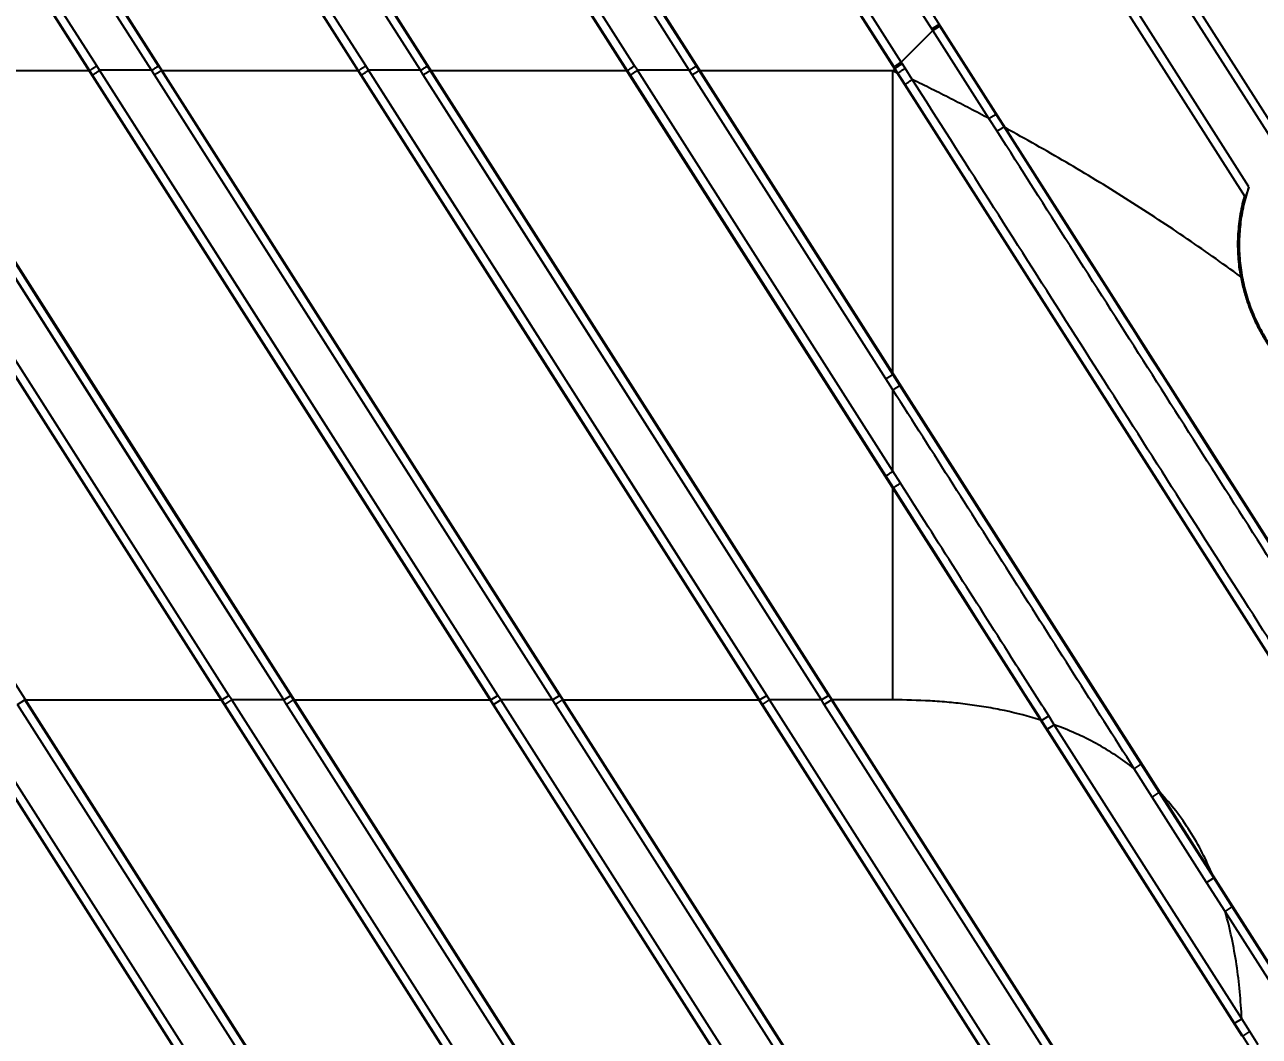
# Model space of a CAD drawing. Header units: millimetres. Extents: x 3299 to 14264, y 1863 to 5555.
# Drawn here: x 4961.59 to 5005.69, y 2785.76 to 2821.91 of the extents above; entities that cross this region are included whole.
import ezdxf

# ---------------------------------------------------------------- set-up
doc = ezdxf.new("R2010")
doc.units = ezdxf.units.MM
doc.layers.add('细实线', color=7, linetype='Continuous', lineweight=18)
doc.styles.add('工程字', font='gbenor.shx', dxfattribs={"bigfont": 'gbcbig.shx'})
doc.dimstyles.new('ISO-200', dxfattribs={"dimtxt": 15, "dimasz": 5, "dimexe": 2, "dimexo": 1, "dimgap": 2, "dimtad": 1, "dimdsep": 46, "dimtxsty": '工程字', "dimcen": 2.5, "dimclrd": 3, "dimclre": 3, "dimclrt": 6, "dimadec": 0, "dimazin": 0, "dimtfac": 1, "dimtmove": 0, "dimatfit": 3, "dimfxl": 1, "dimarcsym": 0})

# ---------------------------------------------------------------- blocks, each defined once
blk = doc.blocks.new('*D156')
at = {"layer": 'Defpoints', "color": 0, "transparency": 16777216}
for p in [(5011.326, 2864.654), (4481.326, 2814.023), (5011.326, 2814.023)]:
    blk.add_point(p, dxfattribs=at)
at = {"layer": '细实线', "color": 3, "lineweight": -2, "transparency": 16777216}
for p, q in [((4481.326, 2815.023), (4481.326, 2866.654)), ((5011.326, 2815.023), (5011.326, 2866.654)), ((4486.326, 2864.654), (5006.326, 2864.654))]:
    blk.add_line(p, q, dxfattribs=at)
at = {"layer": '细实线', "color": 3, "transparency": 16777216}
for points in [[(4486.326, 2865.488), (4486.326, 2863.821), (4481.326, 2864.654)], [(5006.326, 2865.488), (5006.326, 2863.821), (5011.326, 2864.654)]]:
    blk.add_solid(points, dxfattribs=at)
at = {"layer": '细实线', "color": 6, "lineweight": 5, "transparency": 16777216, "insert": (4746.326, 2874.154), "char_height": 15, "attachment_point": 5, "style": '工程字'}
blk.add_mtext('530', dxfattribs=at)
blk = doc.blocks.new('*D157')
at = {"layer": 'Defpoints', "color": 0, "transparency": 16777216}
for p in [(5029.826, 2884.005), (4462.826, 2811.523), (5029.826, 2811.523)]:
    blk.add_point(p, dxfattribs=at)
at = {"layer": '细实线', "color": 3, "lineweight": -2, "transparency": 16777216}
for p, q in [((4462.826, 2812.523), (4462.826, 2886.005)), ((5029.826, 2812.523), (5029.826, 2886.005)), ((4467.826, 2884.005), (5024.826, 2884.005))]:
    blk.add_line(p, q, dxfattribs=at)
at = {"layer": '细实线', "color": 3, "transparency": 16777216}
for points in [[(4467.826, 2884.839), (4467.826, 2883.172), (4462.826, 2884.005)], [(5024.826, 2884.839), (5024.826, 2883.172), (5029.826, 2884.005)]]:
    blk.add_solid(points, dxfattribs=at)
at = {"layer": '细实线', "color": 6, "lineweight": 5, "transparency": 16777216, "insert": (4746.326, 2893.505), "char_height": 15, "attachment_point": 5, "style": '工程字'}
blk.add_mtext('567', dxfattribs=at)

msp = doc.modelspace()

# ---------------------------------------------------------------- linework, layer by layer
at = {"color": 7, "linetype": 'Continuous'}
for p, q in [((4935.77123, 2838.34497), (5045.74141, 2665.72636)), ((4945.37531, 2838.34497), (5045.74141, 2680.80175)), ((4954.97939, 2838.34497), (5045.74141, 2695.87714)), ((4966.37221, 2820.42355), (4955.11584, 2838.09251)), ((4964.58347, 2838.34497), (5045.74141, 2710.95253)), ((4975.97629, 2820.42355), (4964.71992, 2838.09251)), ((4974.18755, 2838.34497), (5045.74141, 2726.02791)), ((4985.58038, 2820.42355), (4974.32401, 2838.09251)), ((4983.79163, 2838.34497), (5045.74141, 2741.1033)), ((5006.33792, 2818.02979), (4993.40632, 2838.32833)), ((4933.37369, 2838.0138), (5045.22157, 2662.4478)), ((4942.97777, 2838.0138), (5045.22157, 2677.52319)), ((4952.58185, 2838.0138), (5045.22157, 2692.59858)), ((4963.91341, 2820.2623), (4952.75891, 2837.77136)), ((4964.16605, 2820.43693), (4953.01155, 2837.94599)), ((4966.12075, 2820.27703), (4954.86438, 2837.94599)), ((4962.18594, 2838.0138), (5045.22157, 2707.67396)), ((4973.51749, 2820.2623), (4962.36299, 2837.77136)), ((4973.77014, 2820.43693), (4962.61563, 2837.94599)), ((4975.72483, 2820.27703), (4964.46846, 2837.94599)), ((5005.07837, 2785.76155), (4971.79002, 2838.0138)), ((4983.12157, 2820.2623), (4971.96707, 2837.77136)), ((4983.37422, 2820.43693), (4972.21971, 2837.94599)), ((4985.32892, 2820.27703), (4974.07255, 2837.94599)), ((4981.3941, 2838.0138), (5045.22157, 2737.82474)), ((4992.64004, 2820.39669), (4981.57115, 2837.77136)), ((4992.89269, 2820.57131), (4981.8238, 2837.94599)), ((4994.02448, 2821.70311), (4983.67663, 2837.94599)), ((5005.17561, 2815.7597), (4991.00959, 2837.99589)), ((5006.16516, 2817.75957), (4999.90517, 2827.5838)), ((5005.31494, 2816.11639), (4998.74633, 2826.42496)), ((4994.27594, 2821.84963), (4994.24027, 2821.90563)), ((4996.28221, 2818.70038), (4994.27594, 2821.84963)), ((4994.02448, 2821.70311), (4992.89269, 2820.57131)), ((4996.03178, 2818.55286), (4994.02448, 2821.70311)), ((4964.26793, 2820.27703), (4964.16605, 2820.43693)), ((4966.47402, 2820.26375), (4966.37221, 2820.42355)), ((4973.87201, 2820.27703), (4973.77014, 2820.43693)), ((4976.0781, 2820.26375), (4975.97629, 2820.42355)), ((4983.47609, 2820.27703), (4983.37422, 2820.43693)), ((4985.68218, 2820.26375), (4985.58038, 2820.42355)), ((4992.67588, 2820.34043), (4992.64004, 2820.39669)), ((4992.92854, 2820.51504), (4992.89269, 2820.57131)), ((4993.03309, 2820.35097), (4992.92854, 2820.51504)), ((4968.6329, 2797.78013), (4954.4112, 2820.1024)), ((4968.88496, 2797.94082), (4954.66384, 2820.27703)), ((4970.84015, 2797.78013), (4956.61848, 2820.11712)), ((4961.81723, 2811.95182), (4956.61848, 2820.11712)), ((4971.0922, 2797.94072), (4956.86994, 2820.26375)), ((4962.0689, 2812.10355), (4956.86994, 2820.26375)), ((4963.89733, 2820.25206), (4956.90177, 2820.25206)), ((4963.89733, 2820.25206), (4963.91341, 2820.2623)), ((4964.01528, 2820.1024), (4963.91341, 2820.2623)), ((4978.23698, 2797.78013), (4964.01528, 2820.1024)), ((4966.12075, 2820.27703), (4964.26793, 2820.27703)), ((4978.48904, 2797.94082), (4964.26793, 2820.27703)), ((4969.44073, 2812.15242), (4964.26793, 2820.27703)), ((4966.22256, 2820.11712), (4966.12075, 2820.27703)), ((4980.44423, 2797.78013), (4966.22256, 2820.11712)), ((4971.42131, 2811.95182), (4966.22256, 2820.11712)), ((4966.50585, 2820.25206), (4966.47402, 2820.26375)), ((4980.69628, 2797.94072), (4966.47402, 2820.26375)), ((4973.50141, 2820.25206), (4966.50585, 2820.25206)), ((4973.50141, 2820.25206), (4973.51749, 2820.2623)), ((4973.61937, 2820.1024), (4973.51749, 2820.2623)), ((4987.84106, 2797.78013), (4973.61937, 2820.1024)), ((4975.72483, 2820.27703), (4973.87201, 2820.27703)), ((4988.09312, 2797.94082), (4973.87201, 2820.27703)), ((4975.82664, 2820.11712), (4975.72483, 2820.27703)), ((4990.04831, 2797.78013), (4975.82664, 2820.11712)), ((4976.10993, 2820.25206), (4976.0781, 2820.26375)), ((4990.30036, 2797.94072), (4976.0781, 2820.26375)), ((4983.10549, 2820.25206), (4976.10993, 2820.25206)), ((4983.10549, 2820.25206), (4983.12157, 2820.2623)), ((4983.22345, 2820.1024), (4983.12157, 2820.2623)), ((4992.34614, 2805.78349), (4983.22345, 2820.1024)), ((4989.0615, 2810.93903), (4983.22345, 2820.1024)), ((4985.32892, 2820.27703), (4983.47609, 2820.27703)), ((4992.5984, 2805.94917), (4983.47609, 2820.27703)), ((4985.43072, 2820.11712), (4985.32892, 2820.27703)), ((4992.34665, 2809.25476), (4985.43072, 2820.11712)), ((4985.71401, 2820.25206), (4985.68218, 2820.26375)), ((4992.59841, 2809.40817), (4985.68218, 2820.26375)), ((4992.5984, 2820.25206), (4985.71401, 2820.25206)), ((4992.66631, 2820.31997), (4992.5984, 2820.25206)), ((4992.5984, 2809.44573), (4992.5984, 2820.25206)), ((4992.66631, 2820.31997), (4992.67588, 2820.34043)), ((4992.78037, 2820.17641), (4992.67588, 2820.34043)), ((4992.75744, 2820.17693), (4992.78037, 2820.17641)), ((4993.03829, 2819.77156), (4992.78037, 2820.17641)), ((4993.29113, 2819.946), (4993.03309, 2820.35097)), ((4994.70902, 2817.14912), (4993.03829, 2819.77156)), ((5015.00206, 2785.29573), (4993.03829, 2819.77156)), ((4996.56867, 2818.25073), (4996.28221, 2818.70038)), ((4996.31831, 2818.10294), (4996.03178, 2818.55286)), ((4996.61628, 2818.21432), (4996.56867, 2818.25073)), ((4999.18067, 2814.15086), (4996.56867, 2818.25073)), ((5017.46141, 2785.45598), (4996.56867, 2818.25073)), ((4998.19411, 2811.6788), (4994.70902, 2817.14912)), ((5005.15933, 2815.76352), (5005.16355, 2815.77862)), ((5005.16, 2815.76333), (5005.16355, 2815.77862)), ((4964.33483, 2805.0874), (4959.83665, 2812.15242)), ((4966.57561, 2805.02989), (4962.0689, 2812.10355)), ((4973.93891, 2805.0874), (4969.44073, 2812.15242)), ((4964.08259, 2804.92225), (4959.58422, 2811.98286)), ((4966.32374, 2804.87374), (4961.81723, 2811.95182)), ((4975.92783, 2804.87374), (4971.42131, 2811.95182)), ((5002.11623, 2805.52251), (4998.19411, 2811.6788)), ((4992.34614, 2805.78349), (4989.0615, 2810.93903)), ((4992.5984, 2809.44573), (4992.59841, 2809.40817)), ((4992.85016, 2809.01302), (4992.59841, 2809.40817)), ((4992.5984, 2808.85935), (4992.34665, 2809.25476)), ((5001.47132, 2795.4812), (4992.85016, 2809.01302)), ((4993.33418, 2808.25329), (4992.85016, 2809.01302)), ((4978.3919, 2801.55763), (4973.96881, 2808.50006)), ((4992.5984, 2805.94917), (4992.5984, 2808.85935)), ((4975.91209, 2801.42926), (4971.47545, 2808.39297)), ((4995.11661, 2805.45557), (4993.33418, 2808.25329)), ((5004.21027, 2806.25624), (5003.1226, 2807.96349)), ((4992.86838, 2805.5252), (4992.5984, 2805.94917)), ((4992.61608, 2805.35977), (4992.34614, 2805.78349)), ((4995.99205, 2804.08147), (4995.11661, 2805.45557)), ((5003.29632, 2803.67021), (5002.11623, 2805.52251)), ((4968.88496, 2797.94082), (4964.33483, 2805.0874)), ((4971.0922, 2797.94072), (4966.57561, 2805.02989)), ((4978.48904, 2797.94082), (4973.93891, 2805.0874)), ((4988.09312, 2797.94082), (4983.543, 2805.0874)), ((4992.5984, 2797.78013), (4992.5984, 2805.35118)), ((4997.91183, 2797.04758), (4992.61608, 2805.35977)), ((4993.59109, 2803.82939), (4992.61608, 2805.35977)), ((4968.6329, 2797.78013), (4964.08259, 2804.92225)), ((4970.84015, 2797.78013), (4966.32374, 2804.87374)), ((4980.44423, 2797.78013), (4975.92783, 2804.87374)), ((4997.17789, 2802.22017), (4995.99205, 2804.08147)), ((5004.02108, 2802.53259), (5003.29632, 2803.67021)), ((4997.95916, 2800.99389), (4997.17789, 2802.22017)), ((4978.23698, 2797.78013), (4975.91209, 2801.42926)), ((4980.69628, 2797.94072), (4978.3919, 2801.55763)), ((4999.93526, 2797.8922), (4997.95916, 2800.99389)), ((4997.32853, 2797.96311), (4996.93923, 2798.57415)), ((4968.6329, 2797.78013), (4968.88496, 2797.94082)), ((4968.98726, 2797.78013), (4968.88496, 2797.94082)), ((4970.84015, 2797.78013), (4971.0922, 2797.94072)), ((4971.1945, 2797.78013), (4971.0922, 2797.94072)), ((4978.23698, 2797.78013), (4978.48904, 2797.94082)), ((4978.59134, 2797.78013), (4978.48904, 2797.94082)), ((4980.44423, 2797.78013), (4980.69628, 2797.94072)), ((4980.79858, 2797.78013), (4980.69628, 2797.94072)), ((4987.84106, 2797.78013), (4988.09312, 2797.94082)), ((4988.19542, 2797.78013), (4988.09312, 2797.94082)), ((4990.04831, 2797.78013), (4990.30036, 2797.94072)), ((4990.40267, 2797.78013), (4990.30036, 2797.94072)), ((4997.78451, 2797.24742), (4997.32853, 2797.96311)), ((5004.83075, 2725.88551), (4959.13112, 2797.61956)), ((5005.0828, 2726.04609), (4959.38318, 2797.78013)), ((4961.33837, 2797.61956), (4961.59042, 2797.78013)), ((5004.83075, 2729.35019), (4961.33837, 2797.61956)), ((4961.59042, 2797.78013), (4968.6329, 2797.78013)), ((5005.0828, 2729.51077), (4961.59042, 2797.78013)), ((4968.7352, 2797.61956), (4968.6329, 2797.78013)), ((4968.7352, 2797.61956), (4968.98726, 2797.78013)), ((5004.83075, 2740.9609), (4968.7352, 2797.61956)), ((4970.84015, 2797.78013), (4968.98726, 2797.78013)), ((5005.0828, 2741.12147), (4968.98726, 2797.78013)), ((4970.94245, 2797.61956), (4970.84015, 2797.78013)), ((4970.94245, 2797.61956), (4971.1945, 2797.78013)), ((5004.83075, 2744.42558), (4970.94245, 2797.61956)), ((4971.1945, 2797.78013), (4978.23698, 2797.78013)), ((5005.0828, 2744.58615), (4971.1945, 2797.78013)), ((4978.33929, 2797.61956), (4978.23698, 2797.78013)), ((4978.33929, 2797.61956), (4978.59134, 2797.78013)), ((5004.83075, 2756.03629), (4978.33929, 2797.61956)), ((4980.44423, 2797.78013), (4978.59134, 2797.78013)), ((5005.0828, 2756.19686), (4978.59134, 2797.78013)), ((4980.54653, 2797.61956), (4980.44423, 2797.78013)), ((4980.54653, 2797.61956), (4980.79858, 2797.78013)), ((5004.83075, 2759.50097), (4980.54653, 2797.61956)), ((4980.79858, 2797.78013), (4987.84106, 2797.78013)), ((5005.0828, 2759.66154), (4980.79858, 2797.78013)), ((4987.94337, 2797.61956), (4987.84106, 2797.78013)), ((4987.94337, 2797.61956), (4988.19542, 2797.78013)), ((5004.83075, 2771.11167), (4987.94337, 2797.61956)), ((4990.04831, 2797.78013), (4988.19542, 2797.78013)), ((5005.0828, 2771.27225), (4988.19542, 2797.78013)), ((4990.15061, 2797.61956), (4990.04831, 2797.78013)), ((4990.15061, 2797.61956), (4990.40267, 2797.78013)), ((5004.83075, 2774.57635), (4990.15061, 2797.61956)), ((4992.5984, 2797.78013), (4990.40267, 2797.78013)), ((5005.0828, 2774.73693), (4990.40267, 2797.78013)), ((5000.29707, 2797.3243), (4999.93526, 2797.8922)), ((4997.91183, 2797.04758), (4997.78451, 2797.24742)), ((4997.88237, 2797.05701), (4997.91183, 2797.04758)), ((4997.91183, 2797.04758), (4998.16393, 2797.2083)), ((4998.11253, 2796.73256), (4997.91183, 2797.04758)), ((4998.36458, 2796.89313), (4998.16393, 2797.2083)), ((5000.5853, 2796.87191), (5000.29707, 2797.3243)), ((4998.11253, 2796.73256), (4998.36458, 2796.89313)), ((5004.80578, 2786.22626), (4998.11253, 2796.73256)), ((5005.05783, 2786.38684), (4998.36458, 2796.89313)), ((5001.21927, 2795.32062), (5001.47132, 2795.4812)), ((5001.86239, 2794.31113), (5001.21927, 2795.32062)), ((5002.11444, 2794.47171), (5001.47132, 2795.4812)), ((5001.86239, 2794.31113), (5002.11444, 2794.47171)), ((5004.05783, 2791.42121), (5002.11444, 2794.47171)), ((5003.80577, 2791.26063), (5001.86239, 2794.31113)), ((5003.80577, 2791.26063), (5004.05783, 2791.42121)), ((5004.01815, 2791.52032), (5004.05783, 2791.42121)), ((5004.71935, 2790.38281), (5004.05783, 2791.42121)), ((5004.46729, 2790.22224), (5003.80577, 2791.26063)), ((5004.46729, 2790.22224), (5004.71935, 2790.38281)), ((5007.60735, 2785.29573), (5004.46729, 2790.22224)), ((5007.85777, 2785.45623), (5004.71935, 2790.38281)), ((5004.80578, 2786.22626), (5005.05783, 2786.38684)), ((5005.09644, 2785.76999), (5004.80578, 2786.22626)), ((5005.34868, 2785.93058), (5005.05783, 2786.38684)), ((5005.09644, 2785.77), (5005.34868, 2785.93058)), ((5005.39857, 2785.29574), (5005.09644, 2785.76999)), ((5005.65099, 2785.45631), (5005.34868, 2785.93058))]:
    msp.add_line(p, q, dxfattribs=at)
for points in [[(4971.47545, 2808.39297), (4966.73256, 2815.83737), (4964.01528, 2820.1024)], [(4973.96881, 2808.50006), (4969.20438, 2815.97823), (4966.47402, 2820.26375)], [(4981.07953, 2808.39297), (4976.33664, 2815.83737), (4973.61937, 2820.1024)], [(4983.543, 2805.0874), (4979.04481, 2812.15242), (4976.58917, 2816.00934), (4973.87201, 2820.27703)], [(4983.32112, 2808.34607), (4978.55688, 2815.82893), (4975.82664, 2820.11712)], [(4983.57289, 2808.50006), (4978.80846, 2815.97823), (4976.0781, 2820.26375)], [(5000.09339, 2812.71822), (4999.41208, 2813.78762), (4999.18067, 2814.15086)], [(5000.89545, 2811.45929), (5000.34498, 2812.32332), (5000.09339, 2812.71822)], [(5003.1226, 2807.96349), (5002.23609, 2809.35498), (5001.8533, 2809.95582), (5001.50492, 2810.50264), (5001.18859, 2810.99916), (5000.89545, 2811.45929)], [(4990.30036, 2797.94072), (4985.78377, 2805.02989), (4983.57289, 2808.50006)], [(4987.84106, 2797.78013), (4983.29075, 2804.92225), (4981.07953, 2808.39297)], [(4990.04831, 2797.78013), (4985.53191, 2804.87374), (4983.32112, 2808.34607)], [(5016.63426, 2786.75439), (5016.10092, 2787.59161), (5015.80006, 2788.06389), (5015.46664, 2788.58727), (5015.09043, 2789.17782), (5014.66497, 2789.84568), (5014.19745, 2790.57956), (5013.706, 2791.351), (5013.20627, 2792.13545), (5012.70795, 2792.91767), (5012.2122, 2793.69586), (5011.69978, 2794.5002), (5011.13308, 2795.38976), (5010.49313, 2796.39429), (5009.80649, 2797.4721), (5009.11191, 2798.56238), (5008.42296, 2799.6438), (5007.73291, 2800.72694), (5007.03316, 2801.82531), (5006.31301, 2802.95568), (5005.57259, 2804.11789), (5004.85631, 2805.24219), (5004.21027, 2806.25624)], [(4994.72379, 2802.0515), (4993.98469, 2803.2116), (4993.59109, 2803.82939)], [(5005.77465, 2799.78011), (5005.41191, 2800.34949), (5005.06183, 2800.89898), (5004.72013, 2801.43534), (5004.37504, 2801.977), (5004.02108, 2802.53259)], [(4995.84061, 2800.29854), (4995.09298, 2801.47202), (4994.72379, 2802.0515)], [(4996.93923, 2798.57415), (4996.457, 2799.33107), (4996.16935, 2799.78255), (4995.84061, 2800.29854)], [(5000.92917, 2796.33216), (5000.70712, 2796.6807), (5000.5853, 2796.87191)], [(5001.47132, 2795.4812), (5001.36245, 2795.65208), (5001.25529, 2795.82028), (5001.14648, 2795.99108), (5001.03759, 2796.16199), (5000.92917, 2796.33216)]]:
    msp.add_lwpolyline(points, dxfattribs=at)
msp.add_arc((4963.9798, 2759.46498), 67.18701, 64.6389122, 64.7889075, dxfattribs=at)
for points, knots in [([(4993.98881, 2821.7591), (4994.00405, 2821.76879), (4994.03402, 2821.78768), (4994.07785, 2821.81481), (4994.11872, 2821.83963), (4994.15036, 2821.85838), (4994.17321, 2821.87159), (4994.18811, 2821.88004), (4994.20135, 2821.88736), (4994.21284, 2821.8935), (4994.22246, 2821.89842), (4994.23015, 2821.90206), (4994.23534, 2821.90425), (4994.2385, 2821.90528), (4994.23974, 2821.90556), (4994.24027, 2821.90563)], [0, 0, 0, 0, 0.18590398, 0.36479897, 0.53070949, 0.67821952, 0.74352373, 0.80245518, 0.85454369, 0.89935518, 0.93653684, 0.96580984, 0.98696962, 0.99449234, 1, 1, 1, 1]), ([(4994.02448, 2821.70311), (4994.03972, 2821.71279), (4994.0697, 2821.73168), (4994.11352, 2821.75882), (4994.15439, 2821.78363), (4994.18603, 2821.80239), (4994.20888, 2821.8156), (4994.22378, 2821.82404), (4994.23702, 2821.83137), (4994.24851, 2821.83751), (4994.25813, 2821.84242), (4994.26582, 2821.84607), (4994.27102, 2821.84826), (4994.27417, 2821.84928), (4994.27541, 2821.84957), (4994.27594, 2821.84963)], [0, 0, 0, 0, 0.18590397, 0.36479895, 0.53070946, 0.67821949, 0.74352371, 0.80245515, 0.85454367, 0.89935517, 0.93653682, 0.96580983, 0.98696961, 0.99449233, 1, 1, 1, 1]), ([(4963.91341, 2820.2623), (4963.9137, 2820.26278), (4963.91453, 2820.26382), (4963.91693, 2820.26638), (4963.92138, 2820.27037), (4963.92836, 2820.27611), (4963.93745, 2820.28316), (4963.94857, 2820.29145), (4963.96163, 2820.30091), (4963.97649, 2820.31145), (4963.9995, 2820.32746), (4964.03171, 2820.34937), (4964.07372, 2820.37731), (4964.11899, 2820.40685), (4964.15018, 2820.42684), (4964.16605, 2820.43693)], [0, 0, 0, 0, 0.00544723, 0.01294926, 0.03418256, 0.06367055, 0.10118674, 0.14642604, 0.19900415, 0.25844913, 0.32425052, 0.47252081, 0.63854773, 0.81650364, 1, 1, 1, 1]), ([(4966.12075, 2820.27703), (4966.13599, 2820.28671), (4966.16597, 2820.3056), (4966.20979, 2820.33274), (4966.25066, 2820.35755), (4966.2823, 2820.37631), (4966.30515, 2820.38952), (4966.32005, 2820.39796), (4966.33329, 2820.40529), (4966.34478, 2820.41143), (4966.3544, 2820.41634), (4966.36209, 2820.41999), (4966.36729, 2820.42218), (4966.37044, 2820.4232), (4966.37168, 2820.42349), (4966.37221, 2820.42355)], [0, 0, 0, 0, 0.18590398, 0.36479897, 0.53070949, 0.67821952, 0.74352373, 0.80245518, 0.85454369, 0.89935518, 0.93653684, 0.96580984, 0.98696962, 0.99449234, 1, 1, 1, 1]), ([(4973.51749, 2820.2623), (4973.51778, 2820.26278), (4973.51861, 2820.26382), (4973.52101, 2820.26638), (4973.52546, 2820.27037), (4973.53244, 2820.27611), (4973.54154, 2820.28316), (4973.55265, 2820.29145), (4973.56571, 2820.30091), (4973.58057, 2820.31145), (4973.60358, 2820.32746), (4973.63579, 2820.34937), (4973.6778, 2820.37731), (4973.72308, 2820.40685), (4973.75426, 2820.42684), (4973.77014, 2820.43693)], [0, 0, 0, 0, 0.00544723, 0.01294926, 0.03418256, 0.06367055, 0.10118674, 0.14642604, 0.19900415, 0.25844913, 0.32425052, 0.47252081, 0.63854773, 0.81650364, 1, 1, 1, 1]), ([(4975.72483, 2820.27703), (4975.74007, 2820.28671), (4975.77005, 2820.3056), (4975.81387, 2820.33274), (4975.85474, 2820.35755), (4975.88638, 2820.37631), (4975.90923, 2820.38952), (4975.92413, 2820.39796), (4975.93738, 2820.40529), (4975.94886, 2820.41143), (4975.95848, 2820.41634), (4975.96617, 2820.41999), (4975.97137, 2820.42218), (4975.97453, 2820.4232), (4975.97576, 2820.42349), (4975.97629, 2820.42355)], [0, 0, 0, 0, 0.18590398, 0.36479897, 0.53070949, 0.67821952, 0.74352373, 0.80245518, 0.85454369, 0.89935518, 0.93653684, 0.96580984, 0.98696962, 0.99449234, 1, 1, 1, 1]), ([(4983.12157, 2820.2623), (4983.12187, 2820.26278), (4983.12269, 2820.26382), (4983.12509, 2820.26638), (4983.12954, 2820.27037), (4983.13652, 2820.27611), (4983.14562, 2820.28316), (4983.15674, 2820.29145), (4983.16979, 2820.30091), (4983.18466, 2820.31145), (4983.20766, 2820.32746), (4983.23987, 2820.34937), (4983.28188, 2820.37731), (4983.32716, 2820.40685), (4983.35834, 2820.42684), (4983.37422, 2820.43693)], [0, 0, 0, 0, 0.00544723, 0.01294926, 0.03418256, 0.06367055, 0.10118674, 0.14642604, 0.19900415, 0.25844913, 0.32425052, 0.47252081, 0.63854773, 0.81650364, 1, 1, 1, 1]), ([(4985.32892, 2820.27703), (4985.34415, 2820.28671), (4985.37413, 2820.3056), (4985.41795, 2820.33274), (4985.45882, 2820.35755), (4985.49046, 2820.37631), (4985.51331, 2820.38952), (4985.52821, 2820.39796), (4985.54146, 2820.40529), (4985.55294, 2820.41143), (4985.56257, 2820.41634), (4985.57025, 2820.41999), (4985.57545, 2820.42218), (4985.57861, 2820.4232), (4985.57984, 2820.42349), (4985.58038, 2820.42355)], [0, 0, 0, 0, 0.18590398, 0.36479897, 0.53070949, 0.67821952, 0.74352373, 0.80245518, 0.85454369, 0.89935518, 0.93653684, 0.96580984, 0.98696962, 0.99449234, 1, 1, 1, 1]), ([(4992.64004, 2820.39669), (4992.64033, 2820.39716), (4992.64116, 2820.39821), (4992.64356, 2820.40076), (4992.64801, 2820.40475), (4992.65499, 2820.4105), (4992.66409, 2820.41754), (4992.6752, 2820.42583), (4992.68826, 2820.43529), (4992.70312, 2820.44583), (4992.72613, 2820.46185), (4992.75834, 2820.48376), (4992.80035, 2820.5117), (4992.84563, 2820.54124), (4992.87681, 2820.56123), (4992.89269, 2820.57131)], [0, 0, 0, 0, 0.00544723, 0.01294926, 0.03418256, 0.06367055, 0.10118674, 0.14642604, 0.19900415, 0.25844913, 0.32425052, 0.47252081, 0.63854773, 0.81650364, 1, 1, 1, 1]), ([(4992.67588, 2820.34043), (4992.67617, 2820.34091), (4992.677, 2820.34195), (4992.6794, 2820.3445), (4992.68385, 2820.34849), (4992.69083, 2820.35423), (4992.69993, 2820.36128), (4992.71105, 2820.36957), (4992.7241, 2820.37902), (4992.73897, 2820.38956), (4992.76198, 2820.40558), (4992.7942, 2820.42749), (4992.8362, 2820.45542), (4992.88148, 2820.48496), (4992.91267, 2820.50495), (4992.92854, 2820.51504)], [0, 0, 0, 0, 0.00544577, 0.01294679, 0.03417882, 0.06366611, 0.10118199, 0.14642124, 0.19899952, 0.25844484, 0.32424669, 0.47251811, 0.63854622, 0.81650312, 1, 1, 1, 1]), ([(4964.01528, 2820.1024), (4964.01558, 2820.10287), (4964.0164, 2820.10392), (4964.0188, 2820.10647), (4964.02325, 2820.11046), (4964.03024, 2820.1162), (4964.03933, 2820.12325), (4964.05045, 2820.13154), (4964.0635, 2820.141), (4964.07837, 2820.15154), (4964.10137, 2820.16756), (4964.13358, 2820.18947), (4964.17559, 2820.21741), (4964.22087, 2820.24695), (4964.25205, 2820.26694), (4964.26793, 2820.27703)], [0, 0, 0, 0, 0.00544722, 0.01294924, 0.03418254, 0.06367052, 0.10118672, 0.14642602, 0.19900414, 0.25844914, 0.32425054, 0.47252085, 0.63854778, 0.81650368, 1, 1, 1, 1]), ([(4966.22256, 2820.11712), (4966.2378, 2820.12681), (4966.26778, 2820.1457), (4966.3116, 2820.17285), (4966.35248, 2820.19767), (4966.38412, 2820.21645), (4966.40697, 2820.22967), (4966.42187, 2820.23812), (4966.43511, 2820.24545), (4966.4466, 2820.25159), (4966.45622, 2820.25652), (4966.46391, 2820.26017), (4966.4691, 2820.26237), (4966.47225, 2820.2634), (4966.47349, 2820.26369), (4966.47402, 2820.26375)], [0, 0, 0, 0, 0.18590081, 0.36479731, 0.53071224, 0.67822777, 0.74353457, 0.80246822, 0.85455831, 0.89937051, 0.93655173, 0.96582274, 0.98697824, 0.99449743, 1, 1, 1, 1]), ([(4973.61937, 2820.1024), (4973.61966, 2820.10287), (4973.62048, 2820.10392), (4973.62289, 2820.10647), (4973.62733, 2820.11046), (4973.63432, 2820.1162), (4973.64341, 2820.12325), (4973.65453, 2820.13154), (4973.66758, 2820.141), (4973.68245, 2820.15154), (4973.70546, 2820.16756), (4973.73767, 2820.18947), (4973.77967, 2820.21741), (4973.82495, 2820.24695), (4973.85613, 2820.26694), (4973.87201, 2820.27703)], [0, 0, 0, 0, 0.00544722, 0.01294924, 0.03418254, 0.06367052, 0.10118672, 0.14642602, 0.19900414, 0.25844914, 0.32425054, 0.47252085, 0.63854778, 0.81650368, 1, 1, 1, 1]), ([(4975.82664, 2820.11712), (4975.84188, 2820.12681), (4975.87186, 2820.1457), (4975.91569, 2820.17285), (4975.95656, 2820.19767), (4975.9882, 2820.21645), (4976.01105, 2820.22967), (4976.02595, 2820.23812), (4976.0392, 2820.24545), (4976.05068, 2820.25159), (4976.0603, 2820.25652), (4976.06799, 2820.26017), (4976.07318, 2820.26237), (4976.07633, 2820.2634), (4976.07757, 2820.26369), (4976.0781, 2820.26375)], [0, 0, 0, 0, 0.18590081, 0.36479731, 0.53071224, 0.67822777, 0.74353457, 0.80246822, 0.85455831, 0.89937051, 0.93655173, 0.96582274, 0.98697824, 0.99449743, 1, 1, 1, 1]), ([(4983.22345, 2820.1024), (4983.22374, 2820.10287), (4983.22457, 2820.10392), (4983.22697, 2820.10647), (4983.23141, 2820.11046), (4983.2384, 2820.1162), (4983.24749, 2820.12325), (4983.25861, 2820.13154), (4983.27166, 2820.141), (4983.28653, 2820.15154), (4983.30954, 2820.16756), (4983.34175, 2820.18947), (4983.38375, 2820.21741), (4983.42903, 2820.24695), (4983.46022, 2820.26694), (4983.47609, 2820.27703)], [0, 0, 0, 0, 0.00544722, 0.01294924, 0.03418254, 0.06367052, 0.10118672, 0.14642602, 0.19900414, 0.25844914, 0.32425054, 0.47252085, 0.63854778, 0.81650368, 1, 1, 1, 1]), ([(4985.43072, 2820.11712), (4985.44596, 2820.12681), (4985.47594, 2820.1457), (4985.51977, 2820.17285), (4985.56064, 2820.19767), (4985.59228, 2820.21645), (4985.61513, 2820.22967), (4985.63003, 2820.23812), (4985.64328, 2820.24545), (4985.65476, 2820.25159), (4985.66438, 2820.25652), (4985.67207, 2820.26017), (4985.67726, 2820.26237), (4985.68042, 2820.2634), (4985.68165, 2820.26369), (4985.68218, 2820.26375)], [0, 0, 0, 0, 0.18590081, 0.36479731, 0.53071224, 0.67822777, 0.74353457, 0.80246822, 0.85455831, 0.89937051, 0.93655173, 0.96582274, 0.98697824, 0.99449743, 1, 1, 1, 1]), ([(4992.78037, 2820.17641), (4992.78066, 2820.17689), (4992.78149, 2820.17793), (4992.7839, 2820.18048), (4992.78835, 2820.18446), (4992.79534, 2820.1902), (4992.80444, 2820.19724), (4992.81556, 2820.20552), (4992.82862, 2820.21497), (4992.84349, 2820.22551), (4992.86651, 2820.24151), (4992.89873, 2820.26342), (4992.94074, 2820.29135), (4992.98602, 2820.32089), (4993.01721, 2820.34088), (4993.03309, 2820.35097)], [0, 0, 0, 0, 0.00544154, 0.01293962, 0.03416795, 0.06365323, 0.10116819, 0.14640734, 0.19898613, 0.25843242, 0.3242356, 0.47251032, 0.63854191, 0.81650166, 1, 1, 1, 1]), ([(4993.03829, 2819.77156), (4993.03858, 2819.77203), (4993.03942, 2819.77307), (4993.04183, 2819.77561), (4993.04629, 2819.77958), (4993.05329, 2819.7853), (4993.0624, 2819.79233), (4993.07353, 2819.8006), (4993.0866, 2819.81004), (4993.10148, 2819.82057), (4993.12451, 2819.83656), (4993.15674, 2819.85846), (4993.19877, 2819.88638), (4993.24407, 2819.91592), (4993.27526, 2819.93591), (4993.29113, 2819.946)], [0, 0, 0, 0, 0.00543118, 0.01292207, 0.03414136, 0.06362174, 0.10113448, 0.14637338, 0.19895342, 0.25840212, 0.32420858, 0.47249143, 0.63853151, 0.81649819, 1, 1, 1, 1]), ([(5015.26072, 2785.4566), (5014.34486, 2786.89361), (5012.51313, 2789.7677), (5009.76577, 2794.07905), (5007.01889, 2798.39076), (5004.27254, 2802.70271), (5001.52655, 2807.01453), (4997.86613, 2812.76229), (4995.12102, 2817.07272), (4993.29113, 2819.946)], [0, 0, 0, 0, 0.1250155, 0.25003525, 0.37505629, 0.50007582, 0.62508899, 0.75008789, 1, 1, 1, 1]), ([(4996.03178, 2818.55286), (4995.8056, 2818.67323), (4995.46527, 2818.85181), (4995.01, 2819.08701), (4994.55381, 2819.32041), (4993.98167, 2819.6084), (4993.5217, 2819.83428), (4993.29113, 2819.946)], [0, 0, 0, 0, 0.25000382, 0.37500569, 0.50000621, 0.75000448, 1, 1, 1, 1]), ([(4996.03178, 2818.55287), (4996.047, 2818.56254), (4996.07694, 2818.58143), (4996.12067, 2818.6086), (4996.16143, 2818.63349), (4996.19786, 2818.65527), (4996.22501, 2818.67107), (4996.24369, 2818.68158), (4996.2551, 2818.68781), (4996.26464, 2818.69282), (4996.27225, 2818.69657), (4996.27737, 2818.69885), (4996.28048, 2818.69996), (4996.28169, 2818.70029), (4996.28221, 2818.70038)], [0, 0, 0, 0, 0.1860346, 0.36502376, 0.53099508, 0.67853526, 0.80277044, 0.8548475, 0.89963851, 0.93678847, 0.96601411, 0.98710078, 0.99456902, 1, 1, 1, 1]), ([(4996.31831, 2818.10294), (4996.33354, 2818.11262), (4996.36348, 2818.13152), (4996.40722, 2818.15871), (4996.44797, 2818.18363), (4996.4844, 2818.20545), (4996.51153, 2818.22128), (4996.53021, 2818.23182), (4996.5416, 2818.23807), (4996.55114, 2818.24311), (4996.55873, 2818.24687), (4996.56385, 2818.24917), (4996.56694, 2818.2503), (4996.56815, 2818.25064), (4996.56867, 2818.25073)], [0, 0, 0, 0, 0.18603683, 0.36503459, 0.53101778, 0.67856995, 0.80281405, 0.85489331, 0.89968438, 0.93683159, 0.96605065, 0.98712492, 0.99458326, 1, 1, 1, 1]), ([(5005.02732, 2812.8991), (5004.35756, 2813.38891), (5003.00069, 2814.34499), (5000.918, 2815.70909), (4998.79089, 2817.0027), (4997.34514, 2817.81789), (4996.61628, 2818.21432)], [0, 0, 0, 0, 0.2500085, 0.50001135, 0.75000932, 1, 1, 1, 1]), ([(5017.21723, 2785.29573), (5015.47491, 2788.02951), (5012.86148, 2792.13031), (5009.37754, 2797.59849), (5006.76498, 2801.69993), (5004.15277, 2805.80136), (5000.67059, 2811.26904), (4998.05914, 2815.36954), (4996.31831, 2818.10294)], [0, 0, 0, 0, 0.25002109, 0.37503713, 0.50005282, 0.62506418, 0.75006502, 1, 1, 1, 1]), ([(5005.31494, 2816.11639), (5005.23994, 2815.89858), (5005.14508, 2815.56534), (5005.05538, 2815.11319), (5004.99032, 2814.65677), (5004.95563, 2814.08063), (5004.98362, 2813.50409), (5005.04336, 2813.0469), (5005.12782, 2812.59358), (5005.27939, 2812.03646), (5005.53262, 2811.39171), (5005.85427, 2810.7781), (5006.24056, 2810.20292), (5006.68691, 2809.67298), (5007.1047, 2809.27415), (5007.46321, 2808.9838), (5007.83696, 2808.71331), (5008.33086, 2808.41387), (5008.85432, 2808.16976), (5009.28692, 2808.00944), (5009.72753, 2807.87285), (5010.06596, 2807.79746), (5010.29336, 2807.75962)], [0, 0, 0, 0, 0.06246499, 0.09370963, 0.12495355, 0.18742315, 0.24989675, 0.28114708, 0.31239884, 0.37488386, 0.43737514, 0.49987253, 0.56237547, 0.62488305, 0.68739404, 0.7186619, 0.7499301, 0.81244362, 0.87495641, 0.90622362, 0.93748891, 1, 1, 1, 1]), ([(5005.31494, 2816.11639), (5005.30758, 2816.09501), (5005.29293, 2816.05257), (5005.27464, 2815.99989), (5005.26019, 2815.95862), (5005.24966, 2815.92878), (5005.23939, 2815.90005), (5005.22948, 2815.87274), (5005.21999, 2815.84725), (5005.21105, 2815.824), (5005.20392, 2815.80629), (5005.19853, 2815.79367), (5005.19487, 2815.78548), (5005.19146, 2815.77827), (5005.18832, 2815.77212), (5005.18546, 2815.76706), (5005.18291, 2815.76317), (5005.18093, 2815.7607), (5005.17944, 2815.7594), (5005.17832, 2815.75868), (5005.17676, 2815.75837), (5005.1759, 2815.75924), (5005.17561, 2815.7597)], [0, 0, 0, 0, 0.17528342, 0.34810939, 0.43232141, 0.51434583, 0.59345976, 0.66886712, 0.73955669, 0.80438182, 0.86196422, 0.88757432, 0.91080751, 0.9314709, 0.94938081, 0.96440062, 0.97643967, 0.98546249, 0.98888916, 0.99166784, 0.99579806, 1, 1, 1, 1]), ([(5005.02732, 2812.8991), (5004.98432, 2813.13612), (5004.92501, 2813.61543), (5004.91755, 2814.33948), (5004.99157, 2815.05974), (5005.09471, 2815.5315), (5005.15933, 2815.76352)], [0, 0, 0, 0, 0.2500288, 0.50003118, 0.75001722, 1, 1, 1, 1]), ([(5005.02732, 2812.89909), (5005.05656, 2812.73791), (5005.12742, 2812.41766), (5005.27015, 2811.94691), (5005.44851, 2811.48841), (5005.66147, 2811.04489), (5005.90777, 2810.61895), (5006.18599, 2810.21309), (5006.49449, 2809.82972), (5006.83145, 2809.47109), (5007.19491, 2809.13931), (5007.58273, 2808.83635), (5007.99261, 2808.56398), (5008.42216, 2808.32381), (5008.86883, 2808.11726), (5009.33001, 2807.94553), (5009.80294, 2807.80964), (5010.12431, 2807.74345), (5010.28595, 2807.71657)], [0, 0, 0, 0, 0.06247834, 0.12496269, 0.18745035, 0.24994287, 0.31243922, 0.37493917, 0.43744211, 0.49994756, 0.56245482, 0.62496317, 0.68747198, 0.74998053, 0.81248831, 0.87499444, 0.93749836, 1, 1, 1, 1]), ([(4992.34665, 2809.25476), (4992.36204, 2809.26456), (4992.3923, 2809.28374), (4992.43647, 2809.3115), (4992.47761, 2809.33709), (4992.51434, 2809.35966), (4992.54164, 2809.37618), (4992.56037, 2809.3873), (4992.57177, 2809.39396), (4992.58126, 2809.39938), (4992.58877, 2809.40354), (4992.59424, 2809.40636), (4992.59723, 2809.40778), (4992.5984, 2809.40818)], [0, 0, 0, 0, 0.18559132, 0.36450804, 0.53065599, 0.67850049, 0.80304918, 0.85525094, 0.90012696, 0.93730763, 0.96649146, 0.98743389, 1, 1, 1, 1]), ([(4992.5984, 2808.85935), (4992.61379, 2808.86916), (4992.64407, 2808.88835), (4992.68825, 2808.91612), (4992.7294, 2808.94175), (4992.76613, 2808.96435), (4992.79343, 2808.9809), (4992.81216, 2808.99205), (4992.82355, 2808.99873), (4992.83305, 2809.00416), (4992.84055, 2809.00834), (4992.84601, 2809.01118), (4992.84899, 2809.01261), (4992.85016, 2809.01302)], [0, 0, 0, 0, 0.18557658, 0.36449091, 0.53064477, 0.67849943, 0.80305858, 0.85526449, 0.90014333, 0.93732499, 0.96650738, 0.98744489, 1, 1, 1, 1]), ([(5001.21927, 2795.32062), (5000.50078, 2796.44888), (4999.06398, 2798.7055), (4996.19045, 2803.21847), (4994.03522, 2806.60306), (4992.5984, 2808.85935)], [0, 0, 0, 0, 0.25001377, 0.50002438, 1, 1, 1, 1]), ([(4992.34614, 2805.78349), (4992.34706, 2805.78433), (4992.34973, 2805.78638), (4992.35482, 2805.7901), (4992.36203, 2805.79515), (4992.37129, 2805.80151), (4992.38253, 2805.8091), (4992.40114, 2805.82154), (4992.42849, 2805.83959), (4992.46551, 2805.86376), (4992.50714, 2805.89072), (4992.55195, 2805.91953), (4992.58274, 2805.9392), (4992.5984, 2805.94917)], [0, 0, 0, 0, 0.0124609, 0.03339895, 0.06265528, 0.09996993, 0.14502731, 0.1974426, 0.32244434, 0.47064464, 0.63687578, 0.81542015, 1, 1, 1, 1]), ([(4992.61608, 2805.35978), (4992.61702, 2805.36061), (4992.61969, 2805.36265), (4992.62479, 2805.36635), (4992.63201, 2805.37137), (4992.64128, 2805.37771), (4992.65253, 2805.38528), (4992.67114, 2805.39769), (4992.69849, 2805.41571), (4992.73551, 2805.43984), (4992.77714, 2805.46678), (4992.82194, 2805.49556), (4992.85272, 2805.51522), (4992.86838, 2805.5252)], [0, 0, 0, 0, 0.01245286, 0.03338572, 0.06263771, 0.09994834, 0.14500188, 0.19741355, 0.32240938, 0.47060716, 0.63684156, 0.81539755, 1, 1, 1, 1]), ([(4998.16393, 2797.2083), (4997.72265, 2797.90142), (4995.95756, 2800.67377), (4994.19233, 2803.44604), (4992.86838, 2805.5252)], [0, 0, 0, 0, 0.25000743, 1, 1, 1, 1]), ([(4992.5984, 2805.35118), (4992.6009, 2805.35327), (4992.60651, 2805.35689), (4992.61282, 2805.35903), (4992.61608, 2805.35977)], [0, 0, 0, 0, 0.49328545, 1, 1, 1, 1]), ([(4997.88237, 2797.05701), (4997.45721, 2797.19179), (4996.80825, 2797.36029), (4995.93154, 2797.5262), (4995.26927, 2797.62365), (4994.60384, 2797.69616), (4993.71392, 2797.76223), (4993.04449, 2797.78013), (4992.5984, 2797.78013)], [0, 0, 0, 0, 0.24995214, 0.37496419, 0.49997323, 0.62498526, 0.750005, 1, 1, 1, 1]), ([(5001.21927, 2795.32062), (5001.0061, 2795.49071), (5000.56401, 2795.81165), (4999.86172, 2796.23321), (4999.12736, 2796.59587), (4998.62092, 2796.79997), (4998.36458, 2796.89313)], [0, 0, 0, 0, 0.24998939, 0.49998236, 0.74998952, 1, 1, 1, 1]), ([(5002.13009, 2794.48398), (5002.12714, 2794.48249), (5002.12149, 2794.47888), (5002.11666, 2794.47424), (5002.11444, 2794.47171)], [0, 0, 0, 0, 0.49532115, 1, 1, 1, 1]), ([(5004.01815, 2791.52032), (5003.90588, 2791.79247), (5003.65977, 2792.32823), (5003.22266, 2793.09701), (5002.71601, 2793.82198), (5002.33245, 2794.27018), (5002.13009, 2794.48398)], [0, 0, 0, 0, 0.25000924, 0.5000142, 0.75000755, 1, 1, 1, 1]), ([(5005.05783, 2786.38684), (5005.04267, 2786.71055), (5004.99792, 2787.35748), (5004.84355, 2788.64434), (5004.64511, 2789.59937), (5004.46729, 2790.22224)], [0, 0, 0, 0, 0.25007409, 0.5001467, 1, 1, 1, 1]), ([(5005.07837, 2785.76155), (5005.0809, 2785.76367), (5005.08663, 2785.76732), (5005.0931, 2785.76934), (5005.09644, 2785.76999)], [0, 0, 0, 0, 0.49177043, 1, 1, 1, 1])]:
    msp.add_open_spline(points, degree=3, knots=knots, dxfattribs=at)

# ---------------------------------------------------------------- dimensions: what is measured, and where the dimension line sits
at = {"layer": '细实线', "color": 3, "lineweight": 5}
for base, p1, p2, picture, middle in [((5029.82578, 2884.00532), (4462.82578, 2811.52311), (5029.82578, 2811.52311), '*D157', (4746.32578, 2893.50532)), ((5011.32578, 2864.65425), (4481.32578, 2814.02311), (5011.32578, 2814.02311), '*D156', (4746.32578, 2874.15425))]:
    dim = msp.add_linear_dim(base=base, p1=p1, p2=p2, dimstyle='ISO-200', dxfattribs=at)
    dim.commit()
    dim.dimension.update_dxf_attribs({"geometry": picture, "text_midpoint": middle})

doc.saveas('drawing.dxf')
